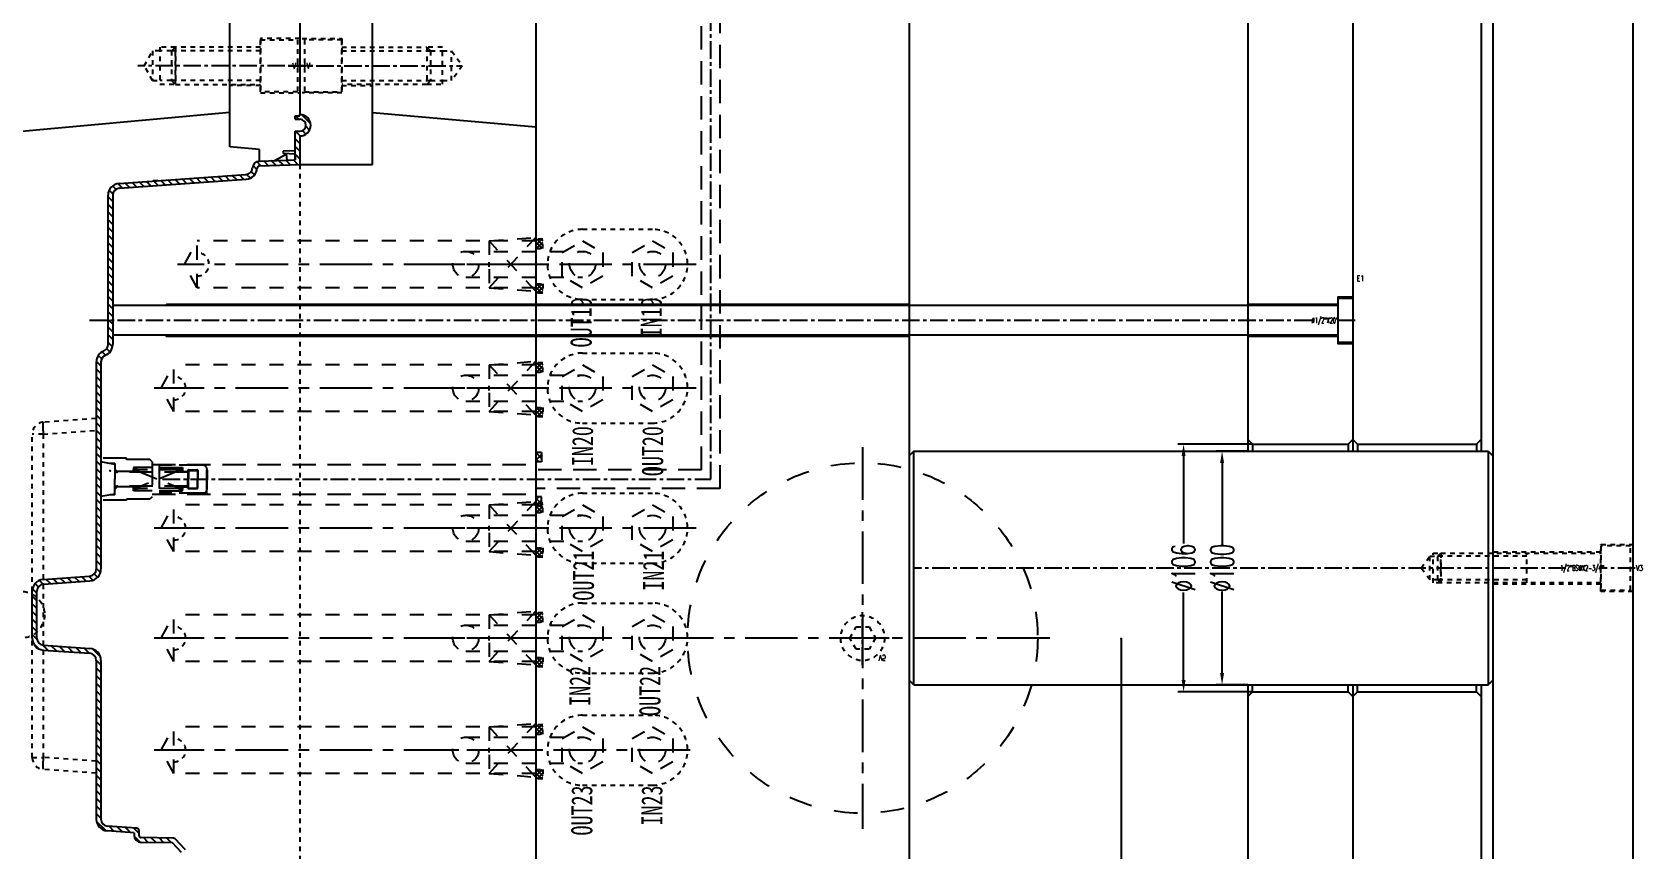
# Model space of a CAD drawing. Extents: x 14103 to 19353, y -3233 to 932.
# Drawn here: x 15810 to 16499, y -227 to 123 of the extents above; entities that cross this region are included whole.
import ezdxf
from ezdxf.enums import TextEntityAlignment as Align

# ---------------------------------------------------------------- set-up
doc = ezdxf.new("R2010")
doc.units = 0
doc.header["$LTSCALE"] = 20
doc.header["$MEASUREMENT"] = 0
for name, pattern in [('CENTER', [0.6, 0.375, -0.075, 0.075, -0.075]), ('HIDDEN', [0.2, 0.1, -0.1]), ('HIDDENX2', [0.75, 0.5, -0.25])]:
    doc.linetypes.add(name, pattern=pattern)
doc.layers.get('0').update_dxf_attribs({"linetype": 'CONTINUOUS'})
doc.layers.get('DEFPOINTS').update_dxf_attribs({"linetype": 'CONTINUOUS'})
for name, color, linetype in [('2', 7, 'CONTINUOUS'), ('AIR-POPPELS', 2, 'HIDDENX2'), ('CONTINUOUS', 7, 'CONTINUOUS'), ('DEFAULT_2', 8, 'HIDDEN'), ('epin', 3, 'CONTINUOUS'), ('HOLD DOWN', 7, 'CONTINUOUS'), ('MXB', 3, 'CONTINUOUS'), ('SCREW', 7, 'CONTINUOUS'), ('WATER', 9, 'HIDDEN')]:
    doc.layers.add(name, color=color, linetype=linetype)
doc.styles.add('lxy1', font='txt.shx', dxfattribs={"width": 0.5, "bigfont": 'bigfont.shx'})
doc.styles.add('lxy2', font='txt.shx', dxfattribs={"width": 0.6})
doc.styles.add('LXY4', font='simplex.shx', dxfattribs={"width": 0.7, "height": 6})
doc.dimstyles.new('10', dxfattribs={"dimtxt": 10, "dimasz": 5, "dimexe": 2.5, "dimexo": 0, "dimgap": 1, "dimtad": 0, "dimdsep": 46, "dimtxsty": 'lxy2', "dimcen": -3, "dimclrd": 113, "dimclre": 113, "dimclrt": 3, "dimazin": 2, "dimtfac": 1, "dimtofl": 0, "dimtmove": 0, "dimatfit": 3, "dimfxl": 1, "dimtolj": 1, "dimtzin": 0, "dimarcsym": 0})
doc.dimstyles.new('4D', dxfattribs={"dimtxt": 4, "dimasz": 2, "dimexe": 1.6, "dimexo": 0, "dimgap": 0.5, "dimtad": 0, "dimdsep": 46, "dimtxsty": 'lxy2', "dimcen": -3, "dimclrd": 1, "dimclre": 1, "dimclrt": 3, "dimadec": 0, "dimazin": 0, "dimtfac": 1, "dimtofl": 0, "dimtmove": 0, "dimatfit": 3, "dimfxl": 1, "dimtolj": 1, "dimtzin": 0, "dimarcsym": 0})

# ---------------------------------------------------------------- blocks, each defined once
blk = doc.blocks.new('*D264')
at = {"layer": 'CONTINUOUS', "color": 113, "lineweight": -2}
for p, q in [((16332.39, -52.91), (16300.39, -52.91)), ((16302.89, -57.91), (16302.89, -95.41)), ((16302.89, -153.91), (16302.89, -116.41)), ((16332.39, -158.91), (16300.39, -158.91))]:
    blk.add_line(p, q, dxfattribs=at)
at = {"layer": 'CONTINUOUS', "color": 113}
for points in [[(16302.06, -57.91), (16303.72, -57.91), (16302.89, -52.91)], [(16302.06, -153.91), (16303.72, -153.91), (16302.89, -158.91)]]:
    blk.add_solid(points, dxfattribs=at)
at = {"layer": 'DEFPOINTS', "color": 0}
for p in [(16332.39, -52.91), (16302.89, -158.91), (16332.39, -158.91)]:
    blk.add_point(p, dxfattribs=at)
at = {"layer": 'CONTINUOUS', "color": 3, "insert": (16302.89, -105.91), "char_height": 10, "attachment_point": 5, "rotation": 90, "style": 'lxy2'}
blk.add_mtext('\\A1;%%c106', dxfattribs=at)
blk = doc.blocks.new('AC_LXY_BLK619')
at = {"layer": 'SCREW', "color": 1, "linetype": 'CENTER'}
for p, q in [((0, 11.43), (0, -11.43)), ((11.43, 0), (-11.43, 0))]:
    blk.add_line(p, q, dxfattribs=at)
at = {"layer": 'SCREW', "color": 2, "linetype": 'HIDDEN'}
blk.add_lwpolyline([(-2.75, 4.76), (-5.5, 0), (-2.75, -4.76), (2.75, -4.76), (5.5, 0), (2.75, 4.76)], close=True, dxfattribs=at)
blk.add_circle((0, 0), 9.52, dxfattribs=at)
at = {"layer": 'SCREW', "style": 'lxy2', "width": 0.6}
blk.add_text('V5', height=2.5, dxfattribs=at).set_placement((8.5, 8.5), align=Align.MIDDLE_CENTER)
blk = doc.blocks.new('*D265')
at = {"layer": 'CONTINUOUS', "color": 113, "lineweight": -2}
for p, q in [((16330.39, -55.91), (16316.87, -55.91)), ((16319.37, -60.91), (16319.37, -95.91)), ((16319.37, -150.91), (16319.37, -115.91)), ((16330.39, -155.91), (16316.87, -155.91))]:
    blk.add_line(p, q, dxfattribs=at)
at = {"layer": 'CONTINUOUS', "color": 113}
for points in [[(16318.54, -60.91), (16320.21, -60.91), (16319.37, -55.91)], [(16318.54, -150.91), (16320.21, -150.91), (16319.37, -155.91)]]:
    blk.add_solid(points, dxfattribs=at)
at = {"layer": 'DEFPOINTS', "color": 0}
for p in [(16319.37, -55.91), (16330.39, -55.91), (16330.39, -155.91)]:
    blk.add_point(p, dxfattribs=at)
at = {"layer": 'CONTINUOUS', "color": 3, "insert": (16319.37, -105.91), "char_height": 10, "attachment_point": 5, "rotation": 90, "style": 'lxy2'}
blk.add_mtext('\\A1;%%c100', dxfattribs=at)
blk = doc.blocks.new('AC_LXY_BLK569')
at = {"layer": 'SCREW', "color": 2, "linetype": 'HIDDEN'}
for p, q in [((-44.45, 5.08), (-82.55, 5.08)), ((-81.28, -6.35), (-81.28, 6.35)), ((-44.45, -6.35), (-44.45, 6.35)), ((-44.45, -5.08), (-82.55, -5.08))]:
    blk.add_line(p, q, dxfattribs=at)
for points in [[(-12.7, -9.52), (0, -9.52), (0, 9.52), (-12.7, 9.52), (-12.7, -9.52)], [(-12.7, -6.35), (-81.28, -6.35), (-82.55, -5.08), (-82.55, 5.08), (-81.28, 6.35), (-12.7, 6.35)]]:
    blk.add_lwpolyline(points, dxfattribs=at)
at = {"layer": 'SCREW', "style": 'lxy2', "width": 0.6}
blk.add_text('V3', height=2.5, dxfattribs=at).set_placement((3.75, 0), align=Align.MIDDLE_CENTER)
blk = doc.blocks.new('AC_LXY_BLK611')
at = {"layer": 'SCREW', "color": 2, "linetype": 'HIDDEN'}
for p, q in [((52.39, 7.94), (52.39, -7.94)), ((15.88, 6.35), (53.97, 6.35)), ((15.88, -6.35), (53.97, -6.35))]:
    blk.add_line(p, q, dxfattribs=at)
for points in [[(15.88, 11.11), (0, 11.11), (0, -11.11), (15.88, -11.11), (15.88, 11.11)], [(15.88, 7.94), (52.39, 7.94), (53.97, 6.35), (53.97, -6.35), (52.39, -7.94), (15.88, -7.94)]]:
    blk.add_lwpolyline(points, dxfattribs=at)
at = {"layer": 'SCREW', "color": 0, "linetype": 'ByBlock', "style": 'lxy2', "width": 0.6}
blk.add_text('V1', height=2.5, dxfattribs=at).set_placement((-3.75, 0), align=Align.MIDDLE_CENTER)

msp = doc.modelspace()

# ---------------------------------------------------------------- hatches: boundary and pattern name
at = {"layer": 'AIR-POPPELS'}
h = msp.add_hatch(dxfattribs=at)
h.set_pattern_fill('ANSI37', color=256, scale=15, angle=-90, style=0)
h.set_pattern_definition([(135, (14759.5683, -246.4098), (-1.3258252, -1.3258252), []), (225, (14759.5683, -246.4098), (1.3258252, -1.3258252), [])])
h.paths.add_polyline_path([(16025.385, -56.41), (16025.385, -60.41), (16027.885, -60.41), (16027.885, -56.41)])
h = msp.add_hatch(dxfattribs=at)
h.set_pattern_fill('ANSI37', color=256, scale=15, angle=-90, style=0)
h.set_pattern_definition([(225, (14759.5683, 110.5902), (-1.3258252, 1.3258252), []), (135, (14759.5683, 110.5902), (1.3258252, 1.3258252), [])])
h.paths.add_polyline_path([(16025.385, -79.41), (16025.385, -75.41), (16027.885, -75.41), (16027.885, -79.41)])
at = {"layer": 'WATER'}
h = msp.add_hatch(dxfattribs=at)
h.set_pattern_fill('ANSI37', color=256, scale=10, style=0)
h.set_pattern_definition([(45, (14871.6455, -248.1004), (-0.8838835, 0.8838835), []), (135, (14871.6455, -248.1004), (-0.8838835, -0.8838835), [])])
h.paths.add_polyline_path([(16028.385, 34.9), (16025.385, 34.9), (16025.385, 30.9), (16028.385, 30.9)])
h = msp.add_hatch(dxfattribs=at)
h.set_pattern_fill('ANSI37', color=256, scale=10, style=0)
h.set_pattern_definition([(315, (14871.6455, 294.7796), (-0.8838835, -0.8838835), []), (225, (14871.6455, 294.7796), (-0.8838835, 0.8838835), [])])
h.paths.add_polyline_path([(16028.385, 11.78), (16025.385, 11.78), (16025.385, 15.78), (16028.385, 15.78)])
h = msp.add_hatch(dxfattribs=at)
h.set_pattern_fill('ANSI37', color=256, scale=10, style=0)
h.set_pattern_definition([(45, (14871.6455, -301.1004), (-0.8838835, 0.8838835), []), (135, (14871.6455, -301.1004), (-0.8838835, -0.8838835), [])])
h.paths.add_polyline_path([(16028.385, -18.1), (16025.385, -18.1), (16025.385, -22.1), (16028.385, -22.1)])
h = msp.add_hatch(dxfattribs=at)
h.set_pattern_fill('ANSI37', color=256, scale=10, style=0)
h.set_pattern_definition([(315, (14871.6455, 241.7796), (-0.8838835, -0.8838835), []), (225, (14871.6455, 241.7796), (-0.8838835, 0.8838835), [])])
h.paths.add_polyline_path([(16028.385, -41.22), (16025.385, -41.22), (16025.385, -37.22), (16028.385, -37.22)])
h = msp.add_hatch(dxfattribs=at)
h.set_pattern_fill('ANSI37', color=256, scale=10, style=0)
h.set_pattern_definition([(45, (14871.6455, -361.1004), (-0.8838835, 0.8838835), []), (135, (14871.6455, -361.1004), (-0.8838835, -0.8838835), [])])
h.paths.add_polyline_path([(16028.385, -78.1), (16025.385, -78.1), (16025.385, -82.1), (16028.385, -82.1)])
h = msp.add_hatch(dxfattribs=at)
h.set_pattern_fill('ANSI37', color=256, scale=10, style=0)
h.set_pattern_definition([(315, (14871.6455, 181.7796), (-0.8838835, -0.8838835), []), (225, (14871.6455, 181.7796), (-0.8838835, 0.8838835), [])])
h.paths.add_polyline_path([(16028.385, -101.22), (16025.385, -101.22), (16025.385, -97.22), (16028.385, -97.22)])
h = msp.add_hatch(dxfattribs=at)
h.set_pattern_fill('ANSI37', color=256, scale=10, style=0)
h.set_pattern_definition([(45, (14871.6455, -408.1004), (-0.8838835, 0.8838835), []), (135, (14871.6455, -408.1004), (-0.8838835, -0.8838835), [])])
h.paths.add_polyline_path([(16028.385, -125.1), (16025.385, -125.1), (16025.385, -129.1), (16028.385, -129.1)])
h = msp.add_hatch(dxfattribs=at)
h.set_pattern_fill('ANSI37', color=256, scale=10, style=0)
h.set_pattern_definition([(315, (14871.6455, 134.7796), (-0.8838835, -0.8838835), []), (225, (14871.6455, 134.7796), (-0.8838835, 0.8838835), [])])
h.paths.add_polyline_path([(16028.385, -148.22), (16025.385, -148.22), (16025.385, -144.22), (16028.385, -144.22)])
h = msp.add_hatch(dxfattribs=at)
h.set_pattern_fill('ANSI37', color=256, scale=10, style=0)
h.set_pattern_definition([(45, (14871.6455, -456.1004), (-0.8838835, 0.8838835), []), (135, (14871.6455, -456.1004), (-0.8838835, -0.8838835), [])])
h.paths.add_polyline_path([(16028.385, -173.1), (16025.385, -173.1), (16025.385, -177.1), (16028.385, -177.1)])
h = msp.add_hatch(dxfattribs=at)
h.set_pattern_fill('ANSI37', color=256, scale=10, style=0)
h.set_pattern_definition([(315, (14871.6455, 86.7796), (-0.8838835, -0.8838835), []), (225, (14871.6455, 86.7796), (-0.8838835, 0.8838835), [])])
h.paths.add_polyline_path([(16028.385, -196.22), (16025.385, -196.22), (16025.385, -192.22), (16028.385, -192.22)])

# ---------------------------------------------------------------- linework, layer by layer
at = {"color": 7, "linetype": 'Continuous'}
for p, q in [((15924.385, 134.09), (15924.385, 88.24)), ((15922.355, 87.703), (15924.385, 87.703)), ((15922.355, 86.188), (15922.355, 87.703)), ((15922.355, 86.188), (15924.385, 86.188)), ((15924.385, 87.703), (15924.385, 88.24)), ((15922.355, 81.113), (15924.385, 81.113)), ((15922.355, 68.843), (15922.355, 81.113)), ((15924.385, 79.062), (15924.385, 66.883)), ((15913.507, 68.534), (15918.461, 71.296)), ((15922.355, 72.692), (15917.248, 72.566)), ((15917.248, 72.566), (15917.248, 71.567)), ((15922.323, 71.212), (15917.248, 71.567)), ((15918.461, 71.296), (15918.777, 68.718)), ((15922.323, 71.212), (15922.323, 68.878)), ((15846.891, 58.744), (15901.253, 62.545)), ((15907.021, 68.308), (15922.355, 68.843)), ((15907.089, 66.279), (15924.385, 66.883)), ((15847.033, 56.719), (15901.394, 60.52)), ((15861.473, 59.764), (15861.61, 59.777)), ((15842.17, -10.196), (15842.17, 53.681)), ((15844.2, 53.681), (15844.2, -10.196)), ((15837.095, -17.724), (15837.095, -106.37)), ((15839.125, -17.724), (15839.125, -106.37)), ((15814.398, -110.796), (15834.263, -109.407)), ((15809.677, -135.961), (15809.677, -115.859)), ((15811.707, -135.961), (15811.707, -115.859)), ((15814.54, -112.821), (15834.404, -111.432)), ((15814.398, -141.023), (15834.263, -142.412)), ((15814.54, -138.998), (15834.404, -140.387)), ((15837.095, -145.45), (15837.095, -213.405)), ((15839.125, -145.45), (15839.125, -213.406)), ((15853.335, -219.273), (15841.816, -218.468)), ((15854.421, -217.314), (15841.958, -216.443)), ((15853.335, -219.273), (15853.335, -220.323)), ((15855.365, -218.327), (15855.365, -220.322)), ((15869.715, -223.601), (15856.327, -223.367)), ((15870.171, -221.578), (15856.363, -221.337)), ((15873.635, -227.66), (15869.715, -223.601)), ((15875.38, -226.545), (15870.883, -221.888))]:
    msp.add_line(p, q, dxfattribs=at)
at = {"color": 2, "linetype": 'Continuous'}
for p, q in [((15923.854, 86.188), (15922.355, 87.687)), ((15928.905, 84.419), (15925.233, 88.09)), ((15928.447, 81.596), (15926.835, 83.208)), ((15924.385, 75.813), (15922.355, 77.843)), ((15924.413, 79.067), (15922.366, 81.113)), ((15926.885, 79.876), (15925.415, 81.346)), ((15924.385, 72.532), (15922.355, 74.562)), ((15924.385, 69.25), (15922.355, 71.28)), ((15897.306, 60.234), (15895.404, 62.136)), ((15900.373, 60.449), (15898.471, 62.351)), ((15903.136, 60.967), (15901.496, 62.607)), ((15904.942, 62.442), (15903.505, 63.88)), ((15905.962, 64.703), (15904.308, 66.358)), ((15907.649, 66.299), (15905.899, 68.048)), ((15910.819, 66.409), (15908.857, 68.372)), ((15913.99, 66.52), (15912.027, 68.483)), ((15917.161, 66.631), (15915.198, 68.593)), ((15920.331, 66.741), (15918.369, 68.704)), ((15923.502, 66.852), (15921.539, 68.815)), ((15844.295, 54.18), (15842.689, 55.786)), ((15845.584, 56.173), (15844.096, 57.66)), ((15848.235, 56.803), (15846.403, 58.635)), ((15851.302, 57.017), (15849.4, 58.919)), ((15854.369, 57.232), (15852.467, 59.134)), ((15857.436, 57.446), (15855.534, 59.348)), ((15860.503, 57.661), (15858.601, 59.563)), ((15863.57, 57.875), (15861.668, 59.777)), ((15866.637, 58.09), (15864.735, 59.992)), ((15869.704, 58.304), (15867.802, 60.206)), ((15872.771, 58.519), (15870.869, 60.42)), ((15875.838, 58.733), (15873.936, 60.635)), ((15878.904, 58.947), (15877.002, 60.849)), ((15881.971, 59.162), (15880.069, 61.064)), ((15885.038, 59.376), (15883.136, 61.278)), ((15888.105, 59.591), (15886.203, 61.493)), ((15891.172, 59.805), (15889.27, 61.707)), ((15894.239, 60.02), (15892.337, 61.922)), ((15844.2, 50.994), (15842.17, 53.024)), ((15844.2, 47.712), (15842.17, 49.742)), ((15844.2, 44.431), (15842.17, 46.461)), ((15844.2, 41.149), (15842.17, 43.179)), ((15844.2, 37.868), (15842.17, 39.898)), ((15844.2, 34.587), (15842.17, 36.617)), ((15844.2, 31.305), (15842.17, 33.335)), ((15844.2, 28.024), (15842.17, 30.054)), ((15844.2, 24.742), (15842.17, 26.772)), ((15844.2, 21.461), (15842.17, 23.491)), ((15844.2, 18.18), (15842.17, 20.21)), ((15844.2, 14.898), (15842.17, 16.928)), ((15844.2, 11.617), (15842.17, 13.647)), ((15844.2, 8.336), (15842.17, 10.366)), ((15844.2, 5.054), (15842.17, 7.084)), ((15844.2, 1.773), (15842.17, 3.803)), ((15844.2, -1.509), (15842.17, 0.521)), ((15844.2, -4.79), (15842.17, -2.76)), ((15844.2, -8.071), (15842.17, -6.041)), ((15841.127, -14.843), (15839.661, -13.376)), ((15842.982, -13.416), (15841.533, -11.966)), ((15844.05, -11.202), (15842.17, -9.323)), ((15839.125, -22.685), (15837.095, -20.655)), ((15839.125, -19.403), (15837.141, -17.419)), ((15839.438, -16.435), (15837.939, -14.936)), ((15839.125, -25.966), (15837.095, -23.936)), ((15839.125, -29.247), (15837.095, -27.217)), ((15839.125, -32.529), (15837.095, -30.499)), ((15839.125, -35.81), (15837.095, -33.78)), ((15839.125, -39.092), (15837.095, -37.062)), ((15839.125, -42.373), (15837.095, -40.343)), ((15839.125, -45.654), (15837.095, -43.624)), ((15839.125, -48.936), (15837.095, -46.906)), ((15839.125, -52.217), (15837.095, -50.187)), ((15839.125, -55.499), (15837.095, -53.469)), ((15839.125, -58.78), (15837.095, -56.75)), ((15839.125, -62.061), (15837.095, -60.031)), ((15839.125, -65.343), (15837.095, -63.313)), ((15839.125, -68.624), (15837.095, -66.594)), ((15839.125, -71.905), (15837.095, -69.875)), ((15839.125, -75.187), (15837.095, -73.157)), ((15839.125, -78.468), (15837.095, -76.438)), ((15839.125, -81.75), (15837.095, -79.72)), ((15839.125, -85.031), (15837.095, -83.001)), ((15839.125, -88.312), (15837.095, -86.282)), ((15839.125, -91.594), (15837.095, -89.564)), ((15839.125, -94.875), (15837.095, -92.845)), ((15839.125, -98.157), (15837.095, -96.127)), ((15839.125, -101.438), (15837.095, -99.408)), ((15839.125, -104.719), (15837.095, -102.689)), ((15823.622, -112.186), (15821.72, -110.284)), ((15826.689, -111.972), (15824.787, -110.07)), ((15829.756, -111.757), (15827.854, -109.855)), ((15832.823, -111.543), (15830.921, -109.641)), ((15835.704, -111.142), (15833.988, -109.426)), ((15837.679, -109.836), (15836.282, -108.439)), ((15838.911, -107.786), (15837.095, -105.971)), ((15811.707, -116.678), (15809.836, -114.807)), ((15812.358, -114.047), (15810.921, -112.61)), ((15814.44, -112.848), (15812.791, -111.199)), ((15817.489, -112.615), (15815.587, -110.713)), ((15820.555, -112.401), (15818.654, -110.499)), ((15811.707, -119.959), (15809.677, -117.929)), ((15811.707, -123.241), (15809.677, -121.211)), ((15811.707, -126.522), (15809.677, -124.492)), ((15811.707, -129.804), (15809.677, -127.774)), ((15811.707, -133.085), (15809.677, -131.055)), ((15811.802, -136.461), (15809.677, -134.336)), ((15812.531, -140.471), (15810.263, -138.203)), ((15816.512, -141.171), (15814.268, -138.927)), ((15820.04, -141.418), (15817.852, -139.23)), ((15823.568, -141.665), (15821.381, -139.477)), ((15827.097, -141.911), (15824.909, -139.723)), ((15830.625, -142.158), (15828.437, -139.97)), ((15834.153, -142.405), (15831.965, -140.217)), ((15838.823, -143.794), (15835.708, -140.679)), ((15839.125, -147.377), (15837.071, -145.323)), ((15839.125, -150.659), (15837.095, -148.629)), ((15839.125, -153.94), (15837.095, -151.91)), ((15839.125, -157.221), (15837.095, -155.191)), ((15839.125, -160.503), (15837.095, -158.473)), ((15839.125, -163.784), (15837.095, -161.754)), ((15839.125, -167.066), (15837.095, -165.036)), ((15839.125, -170.347), (15837.095, -168.317)), ((15839.125, -173.628), (15837.095, -171.598)), ((15839.125, -176.91), (15837.095, -174.88)), ((15839.125, -180.191), (15837.095, -178.161)), ((15839.125, -183.473), (15837.095, -181.443)), ((15839.125, -186.754), (15837.095, -184.724)), ((15839.125, -190.035), (15837.095, -188.005)), ((15839.125, -193.317), (15837.095, -191.287)), ((15839.125, -196.598), (15837.095, -194.568)), ((15839.125, -199.88), (15837.095, -197.85)), ((15839.125, -203.161), (15837.095, -201.131)), ((15839.125, -206.442), (15837.095, -204.412)), ((15839.125, -209.724), (15837.095, -207.694)), ((15839.125, -213.005), (15837.095, -210.975)), ((15841.16, -218.321), (15837.247, -214.408)), ((15844.797, -218.676), (15842.609, -216.488)), ((15848.325, -218.923), (15846.137, -216.735)), ((15851.853, -219.17), (15849.665, -216.982)), ((15855.365, -219.401), (15853.193, -217.228)), ((15855.974, -223.291), (15853.416, -220.733)), ((15859.385, -223.42), (15857.318, -221.354)), ((15862.724, -223.479), (15860.658, -221.412)), ((15866.064, -223.537), (15863.998, -221.47)), ((15869.404, -223.595), (15867.337, -221.529))]:
    msp.add_line(p, q, dxfattribs=at)
at = {"color": 7, "linetype": 'Continuous'}
for centre, radius, start, end in [((15924.385, 83.651), 4.589, 270, 90), ((15924.385, 83.651), 2.538, 270, 90), ((15901.032, 65.6), 3.063, 274.125055, 353.712569), ((15901.04, 65.583), 5.075, 274, 357.004671), ((15907.122, 65.265), 3.045, 92, 179.994518), ((15907.122, 65.265), 1.015, 92, 179.983463), ((15847.245, 53.681), 5.075, 94, 180), ((15847.245, 53.681), 3.045, 94, 180), ((15842.17, -17.724), 5.075, 112.024313, 180), ((15839.125, -10.196), 3.045, 292.024313, 360), ((15839.125, -10.196), 5.075, 292.024313, 360), ((15842.17, -17.724), 3.045, 112.024313, 180), ((15834.05, -106.37), 3.045, 274, 360), ((15834.05, -106.37), 5.075, 274, 360), ((15814.752, -115.859), 5.075, 94, 180), ((15814.752, -115.859), 3.045, 94, 180), ((15814.752, -135.961), 5.075, 180, 266), ((15814.752, -135.961), 3.045, 180, 266), ((15834.05, -145.45), 3.045, 0, 86), ((15834.05, -145.45), 5.075, 0, 86), ((15842.17, -213.405), 5.075, 180, 266), ((15842.17, -213.405), 3.045, 180, 266), ((15856.38, -220.322), 3.045, 180, 269), ((15854.35, -218.327), 1.015, 0, 86), ((15856.38, -220.322), 1.015, 180, 269), ((15870.153, -222.593), 1.015, 44, 89)]:
    msp.add_arc(centre, radius, start, end, dxfattribs=at)
for points in [[(15902.974, 63.23), (15902.89, 63.207)], [(15906.108, 65.318), (15906.109, 65.314), (15906.115, 65.265)], [(15861.602, 59.773), (15861.5, 59.765)], [(15863.152, 59.913), (15862.18, 59.826), (15861.602, 59.773)], [(15863.296, 59.926), (15863.152, 59.913)], [(15839.231, -17.195), (15839.125, -17.724)]]:
    msp.add_spline(points, degree=3, dxfattribs=at)
at = {"layer": '2', "color": 3, "linetype": 'HIDDEN'}
msp.add_circle((15804.936, -125.91), 10, dxfattribs=at)
at = {"layer": 'AIR-POPPELS', "color": 1, "linetype": 'CENTER'}
for p, q in [((16100.385, -67.91), (16100.385, 864.09)), ((15865.516, -67.91), (16100.385, -67.91))]:
    msp.add_line(p, q, dxfattribs=at)
at = {"layer": 'AIR-POPPELS'}
for p, q in [((16096.385, -63.91), (16096.385, 836.09)), ((16104.385, -71.91), (16104.385, 836.09)), ((15850.127, -58.91), (15839.127, -58.91)), ((15845.127, -61.568), (15839.127, -60.51)), ((15845.127, -61.21), (15843.097, -61.21)), ((15845.127, -61.21), (15845.127, -67.91)), ((15850.127, -59.41), (15850.127, -58.91)), ((15860.127, -59.41), (15850.127, -59.41)), ((15861.127, -60.41), (15860.127, -59.41)), ((15861.127, -60.41), (15861.127, -74.26)), ((15861.127, -61.56), (16025.395, -61.56)), ((15864.127, -61.91), (15864.127, -73.91)), ((15882.627, -61.91), (15864.127, -61.91)), ((15884.545, -61.91), (15866.545, -61.91)), ((15884.545, -73.91), (15884.545, -61.91)), ((16027.885, -56.41), (16025.385, -56.41)), ((16027.885, -60.41), (16025.385, -60.41)), ((16027.885, -56.41), (16027.885, -60.41)), ((15846.127, -64.61), (15845.127, -63.61)), ((15845.127, -74.61), (15845.127, -67.91)), ((15846.127, -64.61), (15846.127, -64.91)), ((15853.127, -64.61), (15846.127, -64.61)), ((15876.372, -64.91), (15846.127, -64.91)), ((15861.127, -62.91), (15853.127, -62.91)), ((15853.127, -62.91), (15853.127, -64.91)), ((15874.102, -63.91), (15853.127, -63.91)), ((15873.402, -63.91), (15853.827, -71.91)), ((15853.827, -63.91), (15873.402, -71.91)), ((15864.127, -62.91), (15874.102, -62.91)), ((15874.102, -62.91), (15874.102, -64.91)), ((15874.102, -64.61), (15876.372, -64.61)), ((15876.372, -64.31), (15876.572, -64.11)), ((15876.372, -64.11), (15876.372, -67.91)), ((15876.372, -71.71), (15876.372, -67.91)), ((15876.572, -63.91), (15880.463, -63.91)), ((15876.572, -64.11), (15880.463, -64.11)), ((15876.572, -64.11), (15876.572, -67.91)), ((15876.572, -71.71), (15876.572, -67.91)), ((15880.463, -64.11), (15880.663, -64.31)), ((15880.463, -64.11), (15880.463, -67.91)), ((15880.463, -71.71), (15880.463, -67.91)), ((15880.663, -64.11), (15880.663, -67.91)), ((15880.663, -71.71), (15880.663, -67.91)), ((15884.627, -63.91), (15884.627, -67.91)), ((15884.627, -71.91), (15884.627, -67.91)), ((16096.385, -63.91), (16025.385, -63.91)), ((15845.127, -74.252), (15839.127, -75.31)), ((15845.127, -74.61), (15843.097, -74.61)), ((15846.127, -71.21), (15845.127, -72.21)), ((15846.127, -71.21), (15846.127, -70.91)), ((15876.372, -70.91), (15846.127, -70.91)), ((15853.127, -71.21), (15846.127, -71.21)), ((15853.127, -72.91), (15853.127, -70.91)), ((15874.102, -71.91), (15853.127, -71.91)), ((15861.127, -72.91), (15853.127, -72.91)), ((15861.127, -75.41), (15860.127, -76.41)), ((15861.127, -74.26), (16025.395, -74.26)), ((15864.127, -72.91), (15874.102, -72.91)), ((15882.627, -73.91), (15864.127, -73.91)), ((15884.545, -73.91), (15866.545, -73.91)), ((15874.102, -72.91), (15874.102, -70.91)), ((15874.102, -71.21), (15876.372, -71.21)), ((15876.372, -71.51), (15876.572, -71.71)), ((15876.572, -71.71), (15880.463, -71.71)), ((15876.572, -71.91), (15880.463, -71.91)), ((15880.463, -71.71), (15880.663, -71.51)), ((16104.385, -71.91), (16025.385, -71.91)), ((16027.885, -75.41), (16025.385, -75.41)), ((16027.885, -79.41), (16027.885, -75.41)), ((15850.127, -76.91), (15839.127, -76.91)), ((15860.127, -76.41), (15850.127, -76.41)), ((15850.127, -76.41), (15850.127, -76.91)), ((16027.885, -79.41), (16025.385, -79.41))]:
    msp.add_line(p, q, dxfattribs=at)
at = {"layer": 'AIR-POPPELS', "color": 5, "const_width": 0.5}
msp.add_lwpolyline([(15843.048, -64.533, 1), (15843.048, -64.033, 1)], format="xyb", close=True, dxfattribs=at)
at = {"layer": 'AIR-POPPELS'}
for centre in [(15853.827, -63.91), (15873.402, -63.91), (15853.827, -71.91), (15873.402, -71.91)]:
    msp.add_circle(centre, 0.7, dxfattribs=at)
for centre, radius, start, end in [((15882.627, -63.91), 2, 0, 90), ((15846.127, -63.91), 1, 180, 270), ((15876.572, -64.11), 0.2, 90, 180), ((15880.463, -64.11), 0.2, 0, 90), ((15846.127, -71.91), 1, 90, 180), ((15876.572, -71.71), 0.2, 180, 270), ((15880.463, -71.71), 0.2, 270, 0), ((15882.627, -71.91), 2, 270, 0)]:
    msp.add_arc(centre, radius, start, end, dxfattribs=at)
at = {"layer": 'CONTINUOUS'}
for p, q in [((16495.385, 864.09), (16495.385, -535.91)), ((16185.385, 708.69), (16185.385, -461.86)), ((16435.385, 708.69), (16435.385, -535.91)), ((16330.385, 547.09), (16330.385, -55.91)), ((16375.385, 547.09), (16375.385, -55.91)), ((16430.385, 547.09), (16430.385, -55.91)), ((16330.385, -50.91), (16332.385, -52.91)), ((16332.385, -52.91), (16373.385, -52.91)), ((16332.385, -52.91), (16332.385, -55.91)), ((16375.385, -50.91), (16373.385, -52.91)), ((16373.385, -52.91), (16373.385, -55.91)), ((16375.385, -50.91), (16377.385, -52.91)), ((16377.385, -52.91), (16377.385, -55.91)), ((16377.385, -52.91), (16428.385, -52.91)), ((16430.385, -50.91), (16428.385, -52.91)), ((16428.385, -52.91), (16428.385, -55.91)), ((16187.385, -55.91), (16185.385, -57.91)), ((16187.385, -55.91), (16433.385, -55.91)), ((16187.385, -155.91), (16187.385, -55.91)), ((16433.385, -55.91), (16435.385, -57.91)), ((16433.385, -55.91), (16433.385, -155.91)), ((16187.385, -155.91), (16185.385, -153.91)), ((16187.385, -155.91), (16433.385, -155.91)), ((16330.385, -155.91), (16330.385, -461.86)), ((16332.385, -158.91), (16332.385, -155.91)), ((16373.385, -158.91), (16373.385, -155.91)), ((16375.385, -155.91), (16375.385, -535.91)), ((16377.385, -158.91), (16377.385, -155.91)), ((16428.385, -158.91), (16428.385, -155.91)), ((16430.385, -155.91), (16430.385, -535.91)), ((16433.385, -155.91), (16435.385, -153.91)), ((16330.385, -160.91), (16332.385, -158.91)), ((16332.385, -158.91), (16373.385, -158.91)), ((16332.385, -158.91), (16373.385, -158.91)), ((16375.385, -160.91), (16373.385, -158.91)), ((16375.385, -160.91), (16377.385, -158.91)), ((16377.385, -158.91), (16428.385, -158.91)), ((16377.385, -158.91), (16428.385, -158.91)), ((16430.385, -160.91), (16428.385, -158.91))]:
    msp.add_line(p, q, dxfattribs=at)
at = {"layer": 'CONTINUOUS', "color": 1, "linetype": 'CENTER', "ltscale": 3}
for p, q in [((16165.385, -54.244), (16165.385, -217.575)), ((16245.54, -135.91), (16085.231, -135.91))]:
    msp.add_line(p, q, dxfattribs=at)
at = {"layer": 'CONTINUOUS', "color": 4, "linetype": 'HIDDEN', "ltscale": 5}
msp.add_circle((16165.385, -135.91), 75, dxfattribs=at)
at = {"layer": 'DEFAULT_2', "color": 8, "linetype": 'HIDDEN'}
for p, q in [((15924.385, 66.883), (15924.385, -315.597)), ((15837.095, -41.901), (15814.398, -43.488)), ((15814.398, -48.551), (15837.095, -46.964)), ((15809.677, -115.859), (15809.677, -48.551)), ((15814.398, -48.551), (15809.677, -48.551)), ((15814.398, -48.551), (15814.398, -110.796)), ((15814.54, -138.998), (15814.54, -112.821)), ((15809.677, -187.029), (15809.677, -135.961)), ((15814.398, -141.023), (15814.398, -187.029)), ((15809.677, -187.029), (15814.398, -187.029)), ((15837.095, -188.616), (15814.398, -187.029)), ((15837.095, -193.679), (15814.398, -192.091))]:
    msp.add_line(p, q, dxfattribs=at)
for points in [[(15814.294, -43.851), (15814.278, -44.04), (15814.266, -44.262), (15814.256, -44.585), (15814.253, -44.954), (15814.257, -45.446), (15814.27, -46.034), (15814.296, -46.743)], [(15814.398, -43.488), (15814.382, -43.495), (15814.365, -43.516), (15814.346, -43.558), (15814.328, -43.623), (15814.311, -43.718), (15814.294, -43.851)], [(15814.296, -46.743), (15814.335, -47.544), (15814.398, -48.551)], [(15814.293, -188.901), (15814.268, -189.629), (15814.256, -190.214), (15814.253, -190.716), (15814.259, -191.097), (15814.27, -191.399), (15814.284, -191.628), (15814.301, -191.791)], [(15814.398, -187.029), (15814.334, -188.068), (15814.293, -188.901)], [(15814.301, -191.791), (15814.32, -191.919), (15814.34, -192.003), (15814.36, -192.055), (15814.38, -192.083), (15814.398, -192.091)]]:
    msp.add_lwpolyline(points, dxfattribs=at)
for centre, start, end in [((15814.752, -48.551), 94, 180), ((15814.752, -187.029), 180, 266)]:
    msp.add_arc(centre, 5.075, start, end, dxfattribs=at)
at = {"layer": 'epin'}
for p, q in [((16369.035, 6.94), (16330.385, 6.94)), ((16190.385, 6.44), (15844.2, 6.44)), ((16335.385, 6.44), (16190.385, 6.44)), ((16369.035, 6.44), (16330.385, 6.44)), ((16369.035, 6.44), (16335.385, 6.44)), ((16190.385, -6.26), (15844.2, -6.26)), ((16335.385, -6.26), (16190.385, -6.26)), ((16369.035, -6.26), (16330.385, -6.26)), ((16369.035, -6.76), (16330.385, -6.76)), ((16369.035, -6.26), (16335.385, -6.26))]:
    msp.add_line(p, q, dxfattribs=at)
at = {"layer": 'epin', "color": 1, "linetype": 'CENTER'}
for p, q in [((16357.785, 0.09), (15834.191, 0.09)), ((16376.385, 0.09), (16369.035, 0.09))]:
    msp.add_line(p, q, dxfattribs=at)
at = {"layer": 'epin'}
for points in [[(16185.385, 6.94), (15867.245, 6.94), (15867.245, 6.44)], [(16375.385, -9.935), (16369.035, -9.935), (16369.035, 10.115), (16375.385, 10.115)], [(16375.385, -9.435), (16369.035, -9.435), (16369.035, 9.615), (16375.385, 9.615), (16375.385, -9.435)], [(16185.385, -6.76), (15867.245, -6.76), (15867.245, -6.26)]]:
    msp.add_lwpolyline(points, dxfattribs=at)
at = {"layer": 'HOLD DOWN', "color": 0, "linetype": 'ByBlock'}
for p, q in [((16025.385, 864.09), (16025.42, -461.86)), ((15894.385, 74.413), (15894.385, 134.09)), ((15955.385, 66.883), (15955.385, 132.09)), ((15894.351, 89.09), (15760.395, 76.881)), ((15955.385, 89.093), (16025.407, 82.967)), ((15924.385, 66.883), (15955.385, 66.883))]:
    msp.add_line(p, q, dxfattribs=at)
at = {"layer": 'HOLD DOWN', "color": 0, "linetype": 'Continuous'}
for p, q in [((15907.021, 73.308), (15894.385, 74.413)), ((15907.021, 68.308), (15907.021, 73.308))]:
    msp.add_line(p, q, dxfattribs=at)
at = {"layer": 'SCREW', "color": 2, "linetype": 'HIDDEN'}
for p, q in [((15857.632, 109.09), (15861.278, 115.44)), ((15861.278, 115.44), (15861.278, 102.739)), ((15864.407, 115.44), (15861.278, 115.44)), ((15980.36, 115.44), (15985.362, 115.441)), ((15985.362, 115.441), (15989.343, 115.441)), ((15989.343, 102.74), (15989.343, 115.441)), ((15989.343, 115.441), (15993.93, 109.09)), ((15861.278, 102.739), (15857.632, 109.09)), ((15993.93, 109.09), (15989.343, 102.74)), ((15861.278, 102.739), (15864.407, 102.739)), ((15907.51, 100.653), (15894.351, 100.653)), ((15942.26, 100.653), (15955.419, 100.653)), ((15980.36, 102.74), (15985.364, 102.74)), ((15985.364, 102.74), (15989.343, 102.74)), ((16408.335, -110.99), (16408.335, -100.83)), ((16481.685, -99.06), (16435.385, -99.06)), ((16481.685, -112.76), (16435.385, -112.76))]:
    msp.add_line(p, q, dxfattribs=at)
at = {"layer": 'SCREW', "color": 4, "linetype": 'HIDDEN'}
for p, q in [((15869.41, 115.44), (15864.407, 115.44)), ((15869.41, 102.74), (15864.409, 102.739))]:
    msp.add_line(p, q, dxfattribs=at)
at = {"layer": 'SCREW', "color": 1, "linetype": 'CENTER'}
for p, q in [((15929.932, 109.09), (15854.958, 109.09)), ((15919.368, 109.09), (15993.93, 109.09)), ((16466.685, -105.91), (16187.385, -105.91)), ((16496.385, -105.91), (16481.685, -105.91))]:
    msp.add_line(p, q, dxfattribs=at)
at = {"layer": 'SCREW', "color": 2, "linetype": 'HIDDEN'}
for points in [[(15924.385, 120.703), (15907.51, 120.703), (15907.51, 97.478), (15924.385, 97.478)], [(15925.385, 120.703), (15942.26, 120.703), (15942.26, 97.478), (15925.385, 97.478)], [(15870.998, 117.028), (15864.407, 117.027), (15864.407, 101.152), (15870.998, 101.153), (15870.998, 117.028)], [(15978.773, 101.153), (15985.364, 101.153), (15985.364, 117.028), (15978.773, 117.028), (15978.773, 101.153)], [(16495.385, -115.935), (16481.685, -115.935), (16481.685, -95.885), (16495.385, -95.885)], [(16411.835, -110.99), (16408.335, -110.99), (16404.669, -105.91), (16408.335, -100.83), (16411.835, -100.83)], [(16413.105, -112.26), (16409.835, -112.26), (16409.835, -99.56), (16413.105, -99.56), (16413.105, -112.26)]]:
    msp.add_lwpolyline(points, dxfattribs=at)
at = {"layer": 'WATER', "linetype": 'HIDDEN', "ltscale": 3}
for p, q in [((16005.385, 34.09), (16025.385, 35.59)), ((16005.385, 14.09), (16025.385, 35.59)), ((15874.918, 24.09), (15880.385, 34.09)), ((15880.385, 14.09), (15880.385, 34.09)), ((16025.385, 34.09), (15880.385, 34.09)), ((15995.385, 29.65), (16045.405, 29.65)), ((16005.385, 34.09), (16005.385, 14.09)), ((16025.385, 34.09), (16005.385, 34.09)), ((16025.385, 12.59), (16005.385, 34.09)), ((15880.385, 14.09), (15874.918, 24.09)), ((16025.385, 14.09), (15880.385, 14.09)), ((15995.385, 18.53), (16045.405, 18.53)), ((16025.385, 14.09), (16005.385, 14.09)), ((16005.385, 14.09), (16025.385, 12.59)), ((15864.918, -28.91), (15870.385, -18.91)), ((15870.385, -38.91), (15870.385, -18.91)), ((16025.385, -18.91), (15870.385, -18.91)), ((16005.385, -38.91), (16025.385, -17.41)), ((16005.385, -18.91), (16025.385, -17.41)), ((16005.385, -18.91), (16005.385, -38.91)), ((16025.385, -40.41), (16005.385, -18.91)), ((16025.385, -18.91), (16005.385, -18.91)), ((15995.385, -23.35), (16045.405, -23.35)), ((15870.385, -38.91), (15864.918, -28.91)), ((15995.385, -34.47), (16045.405, -34.47)), ((16025.385, -38.91), (15870.385, -38.91)), ((16005.385, -38.91), (16025.385, -40.41)), ((16025.385, -38.91), (16005.385, -38.91)), ((15864.918, -88.91), (15870.385, -78.91)), ((16025.385, -78.91), (15870.385, -78.91)), ((15870.385, -98.91), (15870.385, -78.91)), ((16005.385, -78.91), (16025.385, -77.41)), ((16005.385, -98.91), (16025.385, -77.41)), ((16025.385, -78.91), (16005.385, -78.91)), ((16005.385, -78.91), (16005.385, -98.91)), ((16025.385, -100.41), (16005.385, -78.91)), ((15870.385, -98.91), (15864.918, -88.91)), ((15995.385, -83.35), (16045.405, -83.35)), ((15995.385, -94.47), (16045.405, -94.47)), ((16025.385, -98.91), (15870.385, -98.91)), ((16025.385, -98.91), (16005.385, -98.91)), ((16005.385, -98.91), (16025.385, -100.41)), ((15864.918, -135.91), (15870.385, -125.91)), ((15870.385, -145.91), (15870.385, -125.91)), ((16025.385, -125.91), (15870.385, -125.91)), ((15995.385, -130.35), (16045.405, -130.35)), ((16005.385, -125.91), (16025.385, -124.41)), ((16005.385, -145.91), (16025.385, -124.41)), ((16005.385, -125.91), (16005.385, -145.91)), ((16025.385, -125.91), (16005.385, -125.91)), ((16025.385, -147.41), (16005.385, -125.91)), ((15870.385, -145.91), (15864.918, -135.91)), ((15995.385, -141.47), (16045.405, -141.47)), ((16025.385, -145.91), (15870.385, -145.91)), ((16005.385, -145.91), (16025.385, -147.41)), ((16025.385, -145.91), (16005.385, -145.91)), ((15864.918, -183.91), (15870.385, -173.91)), ((15870.385, -193.91), (15870.385, -173.91)), ((16025.385, -173.91), (15870.385, -173.91)), ((15995.385, -178.35), (16045.405, -178.35)), ((16005.385, -193.91), (16025.385, -172.41)), ((16005.385, -173.91), (16025.385, -172.41)), ((16005.385, -173.91), (16005.385, -193.91)), ((16025.385, -195.41), (16005.385, -173.91)), ((16025.385, -173.91), (16005.385, -173.91)), ((15870.385, -193.91), (15864.918, -183.91)), ((15995.385, -189.47), (16045.405, -189.47)), ((16025.385, -193.91), (15870.385, -193.91)), ((16025.385, -193.91), (16005.385, -193.91)), ((16005.385, -193.91), (16025.385, -195.41))]:
    msp.add_line(p, q, dxfattribs=at)
at = {"layer": 'WATER'}
for p, q in [((16028.385, 34.9), (16025.385, 34.9)), ((16028.385, 30.9), (16028.385, 34.9)), ((16045.405, 39.09), (16075.405, 39.09)), ((16025.385, 30.9), (16028.385, 30.9)), ((16025.385, 15.78), (16028.385, 15.78)), ((16028.385, 15.78), (16028.385, 11.78)), ((16028.385, 11.78), (16025.385, 11.78)), ((16045.405, 9.09), (16075.405, 9.09)), ((16028.385, -18.1), (16025.385, -18.1)), ((16028.385, -22.1), (16028.385, -18.1)), ((16045.405, -13.91), (16075.405, -13.91)), ((16025.385, -22.1), (16028.385, -22.1)), ((16025.385, -37.22), (16028.385, -37.22)), ((16028.385, -41.22), (16025.385, -41.22)), ((16028.385, -37.22), (16028.385, -41.22)), ((16045.405, -43.91), (16075.405, -43.91)), ((16045.405, -73.91), (16075.405, -73.91)), ((16028.385, -78.1), (16025.385, -78.1)), ((16025.385, -82.1), (16028.385, -82.1)), ((16028.385, -82.1), (16028.385, -78.1)), ((16025.385, -97.22), (16028.385, -97.22)), ((16028.385, -101.22), (16025.385, -101.22)), ((16028.385, -97.22), (16028.385, -101.22)), ((16045.405, -103.91), (16075.405, -103.91)), ((16045.405, -120.91), (16075.405, -120.91)), ((16028.385, -125.1), (16025.385, -125.1)), ((16025.385, -129.1), (16028.385, -129.1)), ((16028.385, -129.1), (16028.385, -125.1)), ((16025.385, -144.22), (16028.385, -144.22)), ((16028.385, -144.22), (16028.385, -148.22)), ((16028.385, -148.22), (16025.385, -148.22)), ((16045.405, -150.91), (16075.405, -150.91)), ((16045.405, -168.91), (16075.405, -168.91)), ((16028.385, -173.1), (16025.385, -173.1)), ((16025.385, -177.1), (16028.385, -177.1)), ((16028.385, -177.1), (16028.385, -173.1)), ((16025.385, -192.22), (16028.385, -192.22)), ((16028.385, -192.22), (16028.385, -196.22)), ((16028.385, -196.22), (16025.385, -196.22)), ((16045.405, -198.91), (16075.405, -198.91))]:
    msp.add_line(p, q, dxfattribs=at)
at = {"layer": 'WATER', "color": 1, "linetype": 'CENTER', "ltscale": 3}
for p, q in [((16027.319, 24.09), (15871.888, 24.09)), ((16094.03, 24.09), (15989.825, 24.09)), ((16027.319, -28.91), (15861.888, -28.91)), ((16094.027, -28.91), (15989.825, -28.91)), ((16027.319, -88.91), (15861.888, -88.91)), ((16094.025, -88.91), (15989.825, -88.91)), ((16027.319, -135.91), (15861.888, -135.91)), ((16094.021, -135.91), (15989.825, -135.91)), ((16027.319, -183.91), (15861.888, -183.91)), ((16091.477, -183.91), (15989.825, -183.91))]:
    msp.add_line(p, q, dxfattribs=at)
at = {"layer": 'WATER', "linetype": 'ByBlock', "ltscale": 3}
for p, q in [((16005.385, 23.09), (16005.385, 25.09)), ((16005.385, -29.91), (16005.385, -27.91)), ((16005.385, -89.91), (16005.385, -87.91)), ((16005.385, -136.91), (16005.385, -134.91)), ((16005.385, -184.91), (16005.385, -182.91))]:
    msp.add_line(p, q, dxfattribs=at)
at = {"layer": 'WATER', "linetype": 'HIDDEN', "ltscale": 3}
for points in [[(16036.745, 29.09), (16045.405, 34.09), (16054.066, 29.09), (16054.066, 19.09), (16045.405, 14.09), (16036.745, 19.09)], [(16066.745, 29.09), (16075.405, 34.09), (16084.066, 29.09), (16084.066, 19.09), (16075.405, 14.09), (16066.745, 19.09)], [(16036.745, -23.91), (16045.405, -18.91), (16054.066, -23.91), (16054.066, -33.91), (16045.405, -38.91), (16036.745, -33.91)], [(16066.745, -23.91), (16075.405, -18.91), (16084.066, -23.91), (16084.066, -33.91), (16075.405, -38.91), (16066.745, -33.91)], [(16036.745, -83.91), (16045.405, -78.91), (16054.066, -83.91), (16054.066, -93.91), (16045.405, -98.91), (16036.745, -93.91)], [(16066.745, -83.91), (16075.405, -78.91), (16084.066, -83.91), (16084.066, -93.91), (16075.405, -98.91), (16066.745, -93.91)], [(16036.745, -130.91), (16045.405, -125.91), (16054.066, -130.91), (16054.066, -140.91), (16045.405, -145.91), (16036.745, -140.91)], [(16066.745, -130.91), (16075.405, -125.91), (16084.066, -130.91), (16084.066, -140.91), (16075.405, -145.91), (16066.745, -140.91)], [(16036.745, -178.91), (16045.405, -173.91), (16054.066, -178.91), (16054.066, -188.91), (16045.405, -193.91), (16036.745, -188.91)], [(16066.745, -178.91), (16075.405, -173.91), (16084.066, -178.91), (16084.066, -188.91), (16075.405, -193.91), (16066.745, -188.91)]]:
    msp.add_lwpolyline(points, close=True, dxfattribs=at)
for centre in [(15995.385, 24.09), (16045.405, 24.09), (16075.405, 24.09), (15995.385, -28.91), (16045.405, -28.91), (16075.405, -28.91), (15995.385, -88.91), (16045.405, -88.91), (16075.405, -88.91), (15995.385, -135.91), (16045.405, -135.91), (16075.405, -135.91), (15995.385, -183.91), (16045.405, -183.91), (16075.405, -183.91)]:
    msp.add_circle(centre, 5.56, dxfattribs=at)
at = {"layer": 'WATER'}
for centre, radius, start, end in [((16045.405, 24.09), 15, 90, 270), ((16075.405, 24.09), 15, 270, 90), ((15880.385, 24.09), 5, 270, 90), ((16045.405, -28.91), 15, 90, 270), ((16075.405, -28.91), 15, 270, 90), ((15870.385, -28.91), 5, 270, 90), ((16045.405, -88.91), 15, 90, 270), ((16075.405, -88.91), 15, 270, 90), ((15870.385, -88.91), 5, 270, 90), ((16045.405, -135.91), 15, 90, 270), ((16075.405, -135.91), 15, 270, 90), ((15870.385, -135.91), 5, 270, 90), ((16045.405, -183.91), 15, 90, 270), ((16075.405, -183.91), 15, 270, 90), ((15870.385, -183.91), 5, 270, 90)]:
    msp.add_arc(centre, radius, start, end, dxfattribs=at)

# ---------------------------------------------------------------- block references
at = {"layer": 'SCREW', "color": 0, "linetype": 'ByBlock', "xscale": -1}
msp.add_blockref('AC_LXY_BLK611', (15923.385, 109.09), dxfattribs=at)
at = {"layer": 'SCREW', "color": 0, "linetype": 'ByBlock'}
msp.add_blockref('AC_LXY_BLK611', (15926.385, 109.09), dxfattribs=at)
at = {"layer": 'SCREW'}
msp.add_blockref('AC_LXY_BLK569', (16494.385, -105.91), dxfattribs=at)
at = {"layer": 'SCREW', "xscale": -1, "rotation": 180}
msp.add_blockref('AC_LXY_BLK619', (16165.385, -135.91), dxfattribs=at)

# ---------------------------------------------------------------- texts
at = {"layer": 'epin', "style": 'lxy2', "width": 0.6}
msp.add_text('E1', height=2.5, dxfattribs=at).set_placement((16378.637, 18.09), align=Align.MIDDLE_CENTER)
at = {"layer": 'epin', "style": 'lxy1', "width": 0.5}
msp.add_text('%%C1/2"X20"', height=2.5, dxfattribs=at).set_placement((16357.785, -1.16))
at = {"layer": 'SCREW', "style": 'lxy1', "width": 0.5}
msp.add_text('1/2"BSWX2-3/4"', height=2.5, dxfattribs=at).set_placement((16464.185, -107.16))
at = {"layer": 'WATER', "color": 114, "char_height": 9, "rotation": 90, "style": 'LXY4'}
for s, insert, width, attachment_point in [('{\\f宋体|b0|i0|c134|p2;OUT19\\P\\PIN19}', (16079.485, 9.967), 55.24, 9), ('{\\f宋体|b0|i0|c134|p2;IN20\\P\\POUT20}', (16080.091, -45.169), 55.24, 9), ('{\\f宋体|b0|i0|c134|p2;OUT21\\P\\PIN21}', (16080.293, -98.45), 49.47, 9), ('{\\f宋体|b0|i0|c134|p2;IN22\\P\\POUT22}', (16039.786, -147.82), 68.79, 3), ('{\\f宋体|b0|i0|c134|p2;OUT23\\P\\PIN23}', (16040.618, -199.001), 49.47, 3)]:
    msp.add_mtext(s, dxfattribs=dict(at, insert=insert, width=width, attachment_point=attachment_point))

# ---------------------------------------------------------------- dimensions: what is measured, and where the dimension line sits
at = {"layer": 'CONTINUOUS'}
for base, p1, p2, picture, middle in [((16302.89, -158.91), (16332.385, -52.91), (16332.385, -158.91), '*D264', (16302.89, -105.91)), ((16319.372, -55.91), (16330.385, -155.91), (16330.385, -55.91), '*D265', (16319.372, -105.91))]:
    dim = msp.add_linear_dim(base=base, p1=p1, p2=p2, angle=90, text='%%c<>', dimstyle='10', dxfattribs=at)
    dim.commit()
    dim.dimension.update_dxf_attribs({"geometry": picture, "text_midpoint": middle})

# ---------------------------------------------------------------- leaders
at = {"layer": 'MXB', "color": 1}
msp.add_leader([(16276.17, -136.178), (16276.17, -559.482)], dimstyle='4D', override={"dimasz": 1, "dimldrblk": 'DOT'}, dxfattribs=at)

doc.saveas('drawing.dxf')
